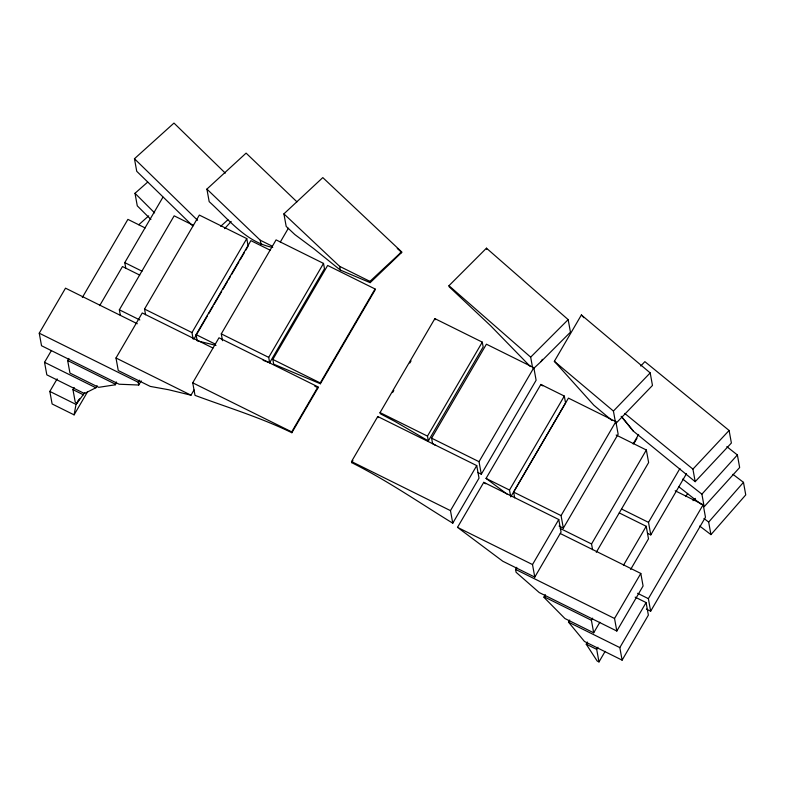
<?xml version="1.0" encoding="UTF-8"?>
<svg xmlns="http://www.w3.org/2000/svg" width="785" height="785" viewBox="0 0 785 785"><rect width="100%" height="100%" fill="white"/><g stroke="black" fill="none" stroke-linecap="round" stroke-linejoin="round"><path stroke-width="1.18" d="M57.158 378.851L49.828 391.421L52.114 403.961L74.094 414.863L76.017 404.403L78.461 400.213M137.296 323.754L65.518 288.164L39.25 333.193L41.526 345.734L119.114 384.218L138.729 385.023L141.163 380.833M97.095 385.671L95.878 387.761L84.466 393.521L46.825 374.847L44.539 362.307L51.261 350.787M82.327 297.515L127.896 219.378L145.146 227.935M116.465 382.697L115.238 384.807L98.694 387.329L69.953 373.071L67.667 360.531L68.903 358.411M99.695 305.62L122.48 266.547L139.73 275.103M125.806 268.342L124.766 262.632L162.946 197.163M120.38 315.511L119.349 309.81L174.162 215.826L193.561 225.452M84.672 392.726L77.048 403.078L75.242 402.185L72.966 389.645L74.192 387.525M77.048 403.078L79.511 398.858M74.094 414.863L87.528 391.823M194.042 389.959L190.99 395.198L168.598 389.733L150.249 386.406L118.27 370.549L115.994 357.999L142.252 312.97L212.912 348.01M145.578 314.756L144.538 309.054L199.351 215.08L246.775 238.601L248.138 246.117L245.676 250.346M115.238 384.807L116.327 381.932M138.729 385.023L138.229 382.275L139.445 380.175M193.13 339.022L191.962 332.575L246.775 238.601M216.012 345.39L197.182 340.808L196.083 334.616L250.896 240.642L270.089 250.16M193.944 339.041L207.495 315.815M208.722 313.696L213.039 306.307M214.266 304.197L221.655 291.52M222.891 289.41L227.199 282.021M228.435 279.911L230.28 276.742M231.516 274.632L238.905 261.954M240.131 259.845L244.449 252.456M192.727 382.815L218.995 337.786L317.964 386.868L318.121 387.692L291.853 432.721C260.679 417.492 227.336 407.405 195.014 395.365L192.727 382.815L291.706 431.897L291.853 432.721M222.518 340.71L221.282 333.87L276.084 239.886L323.518 263.407L324.48 268.735L269.667 362.719L263.112 360.335M280.333 242.006L288.36 228.249M269.667 362.719L268.705 357.381L323.518 263.407M272.827 359.432L327.639 265.458L375.063 288.968L375.21 289.793L320.398 383.767L273.69 364.171L272.827 359.432L320.251 382.952L320.398 383.767M291.706 431.897L317.964 386.868M320.251 382.952L375.063 288.968M351.503 461.551L377.762 416.521L476.74 465.603L479.017 478.153L452.759 523.183C419.347 502.694 386.858 480.243 351.7 462.65L351.503 461.551L450.472 510.633L452.759 523.183M380.048 412.606L434.861 318.622L482.284 342.142L483.158 346.941L428.345 440.915L394.806 421.359L380.244 413.705L380.048 412.606L427.472 436.126L428.345 440.915M351.7 462.65L352.926 460.56M427.472 436.126L482.284 342.142M435.557 445.399L432.574 443.545L431.603 438.167L486.406 344.193L533.839 367.714L536.116 380.254L481.303 474.238L477.614 472.403M450.472 510.633L476.74 465.603M481.303 474.238L479.027 461.688L533.839 367.714M533.672 368.44L541.051 361.591L542.376 359.314M457.508 527.363L483.766 482.333L558.773 519.523L561.049 532.073L534.791 577.103L502.802 561.246L457.508 527.363L532.505 564.562L534.791 577.103M506.953 494.05L486.052 478.418L540.865 384.444L564.317 396.072L565.563 402.911L510.75 496.885L509.504 490.046L564.317 396.072M612.045 420.534L593.823 405.188L554.347 361.316L581.391 314.952L650.196 372.904L652.472 385.455L615.695 423.606M514.675 497.837L513.625 492.097L568.438 398.113L615.862 421.633L618.148 434.183L563.336 528.158L559.067 526.048M560.313 533.535L640.805 573.452L643.082 586.003L616.824 631.032L539.236 592.557L516.088 572.285L515.568 569.4L516.785 567.31M532.505 564.562L558.773 519.523M563.336 528.158L561.059 515.608L615.862 421.633M599.848 622.25L593.686 632.808L564.945 618.551L544.123 597.503L545.212 594.628M633.102 443.937L638.647 434.439M544.123 597.503L545.359 595.383M633.858 443.643L636.939 438.364M592.577 549.677L591.537 543.976L646.349 449.991L616.166 435.027M596.276 552.297L648.626 462.542L646.349 449.991M635.173 597.149L646.094 602.566L648.371 615.116L622.112 660.146L584.462 641.473L568.497 622.142L569.714 620.042M593.686 632.808L591.409 620.258L592.646 618.148M623.437 565.347L646.222 526.284L619.277 512.919M647.596 533.329L650.785 534.909L648.508 522.368L679.918 468.508M605.137 651.364L598.984 661.922L597.179 661.029L586.218 644.171L587.455 642.061M630.64 569.449L648.498 538.834L646.222 526.284M650.785 534.909L686.502 473.669M616.824 631.032L614.537 618.482L640.805 573.452M598.984 661.922L596.698 649.372L597.934 647.262M685.815 496.571L687.67 493.402M693.027 500.673L694.254 498.563M694.136 500.487L695.353 498.397M622.112 660.146L619.826 647.596L646.094 602.566M646.359 609.062L650.657 611.201L648.381 598.651L703.183 504.677L675.169 490.772M650.657 611.201L705.47 517.217L703.183 504.677M392.569 392.588L393.795 390.479M409.809 363.033L411.046 360.923M743.473 482.343L745.75 494.893L710.945 534.634L708.669 522.084L743.473 482.343L732.925 474.317M737.38 454.957L739.656 467.507L704.174 506.717L701.898 494.167L737.38 454.957L726.832 446.645M224.638 228.651L231.173 221.458M640.756 366.036L644.868 361.649L729.108 430.474L731.385 443.025L695.196 481.666L633.367 431.151L621.131 416.315M695.196 481.666L692.919 469.116L729.108 430.474M615.489 422.467L613.419 411.055L650.196 372.904M530.336 366.546L490.654 325.775L449.157 286.77L448.961 285.711L486.464 248.178L568.163 319.623L570.45 332.163L541.051 361.591M532.642 367.998L530.67 357.155L568.163 319.623M370.167 282.659L401.724 252.417L401.616 251.828L322.802 177.596L283.905 213.863L286.191 226.414L294.807 234.529L313.706 248.609L340.307 270.06L370.167 282.659L369.931 281.383L339.64 266.36L283.905 213.863M369.931 281.383L401.616 251.828M272.738 247.403C246.107 242.418 228.249 218.897 209.183 201.647L206.906 189.097L246.107 153.124L296.936 201.833M192.845 226.001L136.737 171.297L134.451 158.747L173.976 123.078L225.305 173.132M220.703 226.286L227.935 219.771M138.759 224.755L148.699 215.885M150.916 219.457L137.277 205.837L135 193.287L147.708 182.081M399.594 253.535L401.724 252.417L397.249 248.482M314.805 386.24L318.121 387.692M206.906 189.097L260.277 240.239L272.267 246.196M124.766 262.632L142.006 271.188M621.563 509.004L648.508 522.368M221.282 333.87L268.705 357.381M431.603 438.167L479.027 461.688M144.538 309.054L191.962 332.575M196.083 334.616L215.276 344.134M486.052 478.418L509.504 490.046M513.625 492.097L561.059 515.608M119.349 309.81L139.828 319.966M560.284 528.472L591.537 543.976M637.597 593.303L648.381 598.651M115.994 357.999L190.99 395.198M39.25 333.193L138.229 382.275M515.568 569.4L614.537 618.482M67.667 360.531L115.101 384.042M543.985 596.737L591.409 620.258M44.539 362.307L95.878 387.761M568.497 622.142L619.826 647.596M72.966 389.645L83.445 394.835M586.218 644.171L596.698 649.372M49.828 391.421L76.017 404.403M540.865 384.444L542.759 385.857M483.766 482.333L485.699 483.776M703.968 518.502L708.669 522.084M699.68 526.048L710.945 534.634M682.724 479.066L701.898 494.167M678.829 486.739L701.358 504.5M624.772 413.44L692.919 469.116M554.347 361.316L613.419 411.055M448.961 285.711L530.67 357.155M134.451 158.747L197.575 220.291M135 193.287L154.625 212.902M581.391 314.952L583.854 317.699M621.622 416.58L633.367 431.151M486.464 248.178L486.671 249.345M434.861 318.622L435.067 319.76M377.762 416.521L377.968 417.62M339.64 266.36L340.307 270.06M260.277 240.239L261.062 244.557"/></g></svg>
